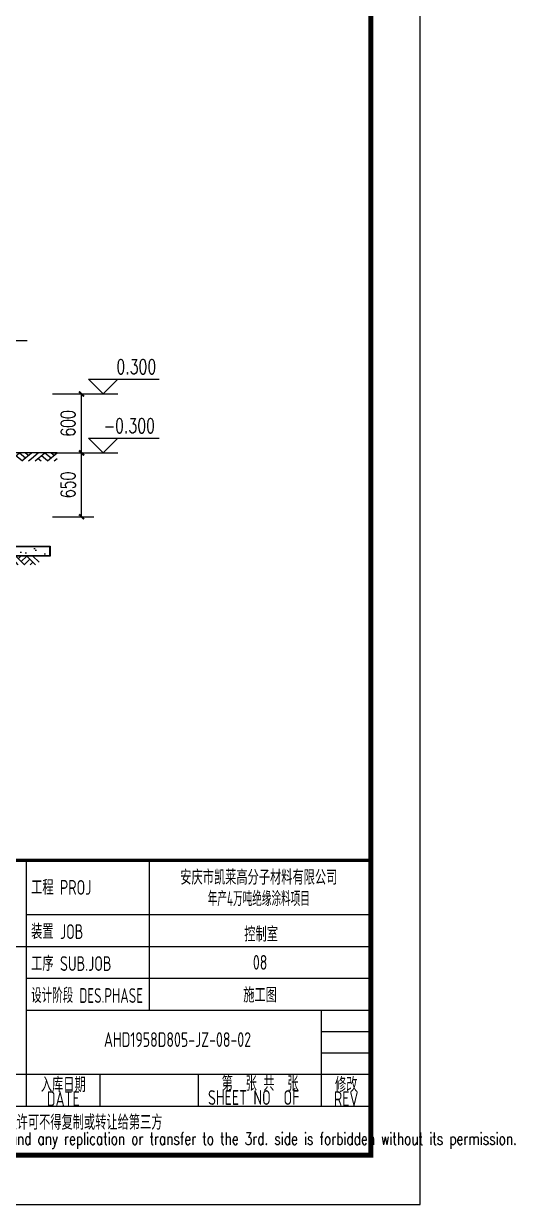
# Model space of a CAD drawing. Extents: x 5066963 to 5185393, y -485691 to -238129.
# Drawn here: x 5171868 to 5181862, y -422737 to -398711 of the extents above; entities that cross this region are included whole.
import ezdxf
from ezdxf.enums import TextEntityAlignment as Align

# ---------------------------------------------------------------- set-up
doc = ezdxf.new("R2010")
doc.units = 0
doc.header["$LTSCALE"] = 1000
doc.header["$MEASUREMENT"] = 0
doc.layers.get('0').update_dxf_attribs({"linetype": 'CONTINUOUS'})
doc.layers.get('Defpoints').update_dxf_attribs({"linetype": 'CONTINUOUS'})
for name, color, linetype in [('DIM_ELEV', 3, 'CONTINUOUS'), ('DIM_SYMB', 3, 'CONTINUOUS'), ('GROUND', 2, 'CONTINUOUS'), ('PUB_DIM', 3, 'CONTINUOUS'), ('PUB_HATCH', 8, 'CONTINUOUS'), ('PUB_TEXT', 7, 'CONTINUOUS'), ('PUB_TITLE', 4, 'CONTINUOUS'), ('WALL', 2, 'CONTINUOUS')]:
    doc.layers.add(name, color=color, linetype=linetype)
doc.styles.add('_TCH_DIM_T3', font='SIMPLEX', dxfattribs={"width": 0.705882, "bigfont": 'GBCBIG'})
doc.styles.add('_TCH_LABEL', font='COMPLEX', dxfattribs={"bigfont": 'GBCBIG'})
doc.styles.add('ECEC_TQ', font='txt_l.shx', dxfattribs={"bigfont": 'hztxt_l.shx'})
doc.styles.add('sceie', font='sceie.shx', dxfattribs={"bigfont": 'sceic.shx'})
doc.dimstyles.new('_TCH_ARCH&&100', dxfattribs={"dimtxt": 297.5, "dimasz": 100, "dimexe": 250, "dimexo": 300, "dimgap": 126.25, "dimtad": 1, "dimdec": 0, "dimzin": 0, "dimdsep": 46, "dimtxsty": '_TCH_DIM_T3', "dimblk": 'ARCHTICK', "dimcen": 0.09, "dimclrt": 7, "dimazin": 2, "dimtfac": 1, "dimtdec": 0, "dimtix": 1, "dimtmove": 2, "dimatfit": 3, "dimfxl": 0, "dimtolj": 1, "dimtzin": 0, "dimarcsym": 0})

# ---------------------------------------------------------------- blocks, each defined once
blk = doc.blocks.new('_ArchTick')
at = {"color": 0, "linetype": 'ByBlock', "const_width": 0.4}
blk.add_lwpolyline([(-0.5, -0.5), (0.5, 0.5)], dxfattribs=at)
blk = doc.blocks.new('*D33')
at = {"layer": 'Defpoints', "color": 0, "transparency": 16777216}
for p in [(5172158, -406247), (5173045, -406247), (5172158, -407447)]:
    blk.add_point(p, dxfattribs=at)
at = {"layer": 'PUB_DIM', "color": 0, "lineweight": -2, "transparency": 16777216}
for p, q in [((5172458, -406247), (5173295, -406247)), ((5173045, -407447), (5173045, -406247)), ((5172458, -407447), (5173295, -407447))]:
    blk.add_line(p, q, dxfattribs=at)
at = {"layer": 'PUB_DIM', "color": 0, "lineweight": -2, "transparency": 16777216, "xscale": 100, "yscale": 100, "zscale": 100}
for p, rotation in [((5173045, -406247), 90), ((5173045, -407447), 270)]:
    blk.add_blockref('_ArchTick', p, dxfattribs=dict(at, rotation=rotation))
at = {"layer": 'PUB_DIM', "color": 7, "transparency": 16777216, "insert": (5172770, -406847), "char_height": 297.5, "attachment_point": 5, "rotation": 90, "style": '_TCH_DIM_T3'}
blk.add_mtext('\\A1;600', dxfattribs=at)
blk = doc.blocks.new('*D32')
at = {"layer": 'Defpoints', "color": 0, "transparency": 16777216}
for p in [(5172158, -407447), (5173045, -407447), (5172158, -408747)]:
    blk.add_point(p, dxfattribs=at)
at = {"layer": 'PUB_DIM', "color": 0, "lineweight": -2, "transparency": 16777216}
for p, q in [((5172458, -407447), (5173295, -407447)), ((5173045, -408747), (5173045, -407447)), ((5172458, -408747), (5173295, -408747))]:
    blk.add_line(p, q, dxfattribs=at)
at = {"layer": 'PUB_DIM', "color": 0, "lineweight": -2, "transparency": 16777216, "xscale": 100, "yscale": 100, "zscale": 100}
for p, rotation in [((5173045, -407447), 90), ((5173045, -408747), 270)]:
    blk.add_blockref('_ArchTick', p, dxfattribs=dict(at, rotation=rotation))
at = {"layer": 'PUB_DIM', "color": 7, "transparency": 16777216, "insert": (5172770, -408097), "char_height": 297.5, "attachment_point": 5, "rotation": 90, "style": '_TCH_DIM_T3'}
blk.add_mtext('\\A1;650', dxfattribs=at)
blk = doc.blocks.new('$LinePat$00000007')
for p, q in [((0, -210), (210, 0)), ((120, -300), (420, 0)), ((420, 0), (608, -188)), ((495, -300), (795, 0)), ((615, 0), (705, -90)), ((210, -210), (300, -300)), ((315, -105), (502, -293)), ((705, -300), (795, -210))]:
    blk.add_line(p, q)
blk = doc.blocks.new('*U27')
at = {"xscale": 0.2999999999999999, "yscale": 0.2999999999999999}
blk.add_blockref('$LinePat$00000007', (-119.25, 0), dxfattribs=at)
blk = doc.blocks.new('$LinePat$素土夯实')
at = {"color": 0}
for p, q in [((0, -210), (210, 0)), ((120, -300), (420, 0)), ((420, 0), (608, -188)), ((495, -300), (795, 0)), ((615, 0), (705, -90)), ((210, -210), (300, -300)), ((315, -105), (502, -293)), ((705, -300), (795, -210))]:
    blk.add_line(p, q, dxfattribs=at)

msp = doc.modelspace()

# ---------------------------------------------------------------- hatches: boundary and pattern name
h = msp.add_hatch()
h.set_pattern_fill('混凝土', color=0, scale=80, style=0)
h.set_pattern_definition([(50, (5164629.6, -407824.04), (573.808, -50.202), [60, -660]), (355, (5164629.6, -407824.04), (-111, 601.754), [48, -528]), (100.451, (5164677.4, -407828.2), (462.808, 551.55), [50.992, -560.914]), (46.184, (5164629.6, -407664.04), (853.79, -132.415), [90, -990]), (96.636, (5164700.7, -407675.1), (747.73, 779.29), [76.49, -841.37]), (351.184, (5164629.6, -407664), (747.73, 779.29), [72, -792]), (21, (5164709.6, -407704.04), (477.526, -322.095), [60, -660]), (326, (5164709.6, -407704.04), (194.652, 580.12), [48, -528]), (71.451, (5164749.4, -407730.9), (672.18, 258.024), [50.992, -560.914]), (37.5, (5164629.58, -407824.04), (9.728, 266.315), [0, -521.6, 0, -536, 0, -530]), (7.5, (5164629.58, -407824.04), (210.456, 315.529), [0, -305.6, 0, -509.6, 0, -202]), (327.5, (5164451.18, -407824.04), (427.058, -18.044), [0, -200, 0, -624, 0, -828]), (317.5, (5164371.18, -407824.04), (466.549, 80.084), [0, -260, 0, -414.4, 0, -588])])
h.paths.add_polyline_path([(5163400.6, -406256.5), (5160945.3, -406256.5), (5160945.3, -406419), (5160735.3, -406493.5), (5161155.3, -406567.6), (5160945.3, -406644), (5160945.3, -406816.5), (5163085.9, -406816.5), (5164426.1, -408157.4), (5165300.6, -408157.4)])
h.paths.add_polyline_path([(5167106.2, -408427.4), (5165148.9, -408427.4), (5164879, -408157.4), (5164426.1, -408157.4), (5164985.9, -408717.4), (5167106.2, -408717.4)])
h.paths.add_polyline_path([(5167106.2, -408157.4), (5165300.6, -408157.4), (5164879, -408157.4), (5165148.9, -408427.4), (5167106.2, -408427.4)], flags=17)
h.paths.add_polyline_path([(5168887.8, -409356.5), (5171344, -409356.5), (5171344, -409536.5), (5168887.9, -409536.5)])
h.paths.add_polyline_path([(5171344, -409356.5), (5172296.2, -409356.5), (5172296.2, -409536.5), (5171344, -409536.5)])
h.paths.add_polyline_path([(5167906.2, -409356.5), (5168887.8, -409356.5), (5168887.9, -409536.5), (5167906.2, -409536.5)])
h.paths.add_polyline_path([(5164200.7, -407867.7), (5164318.1, -407584.2), (5164080.8, -407485.9), (5163963.3, -407769.4)], flags=24)

# ---------------------------------------------------------------- linework, layer by layer
for p, q in [((5171924.1, -420737.3), (5171924.1, -415737.3)), ((5174424.1, -418787.3), (5174424.1, -415737.3)), ((5178924.1, -421737.3), (5178924.1, -415737.3)), ((5171924.1, -416837.3), (5178924.1, -416837.3)), ((5160924.1, -417487.3), (5171924.1, -417487.3)), ((5171924.1, -417487.3), (5178924.1, -417487.3)), ((5171924.1, -418137.3), (5178924.1, -418137.3)), ((5171924.1, -418787.3), (5178924.1, -418787.3)), ((5177924.1, -420737.3), (5177924.1, -418787.3)), ((5177924.1, -419220.7), (5178924.1, -419220.7)), ((5177924.1, -419654), (5178924.1, -419654)), ((5166424.1, -420087.3), (5178924.1, -420087.3)), ((5173424.1, -420737.3), (5173424.1, -420087.3)), ((5175424.1, -420737.3), (5175424.1, -420087.3)), ((5160924.1, -420737.3), (5178924.1, -420737.3)), ((5160924.1, -421737.3), (5178924.1, -421737.3))]:
    msp.add_line(p, q)
at = {"const_width": 70}
msp.add_lwpolyline([(5178924.1, -415737.3), (5160924.1, -415737.3)], dxfattribs=at)
at = {"layer": 'DIM_ELEV'}
for p, q in [((5173184.7, -405946.5), (5174623.2, -405946.5)), ((5173484.7, -406246.5), (5173184.7, -405946.5)), ((5173484.7, -406246.5), (5173784.7, -405946.5)), ((5172784.7, -406246.5), (5173784.7, -406246.5)), ((5173184.7, -407146.5), (5174623.2, -407146.5)), ((5173484.7, -407446.5), (5173184.7, -407146.5)), ((5173484.7, -407446.5), (5173784.7, -407146.5)), ((5172784.7, -407446.5), (5173784.7, -407446.5))]:
    msp.add_line(p, q, dxfattribs=at)
at = {"layer": 'DIM_SYMB'}
msp.add_lwpolyline([(5171939.6, -405166.6), (5169739.6, -405166.6), (5169739.6, -406166.6)], dxfattribs=at)
at = {"layer": 'GROUND', "color": 0, "ltscale": 2}
msp.add_lwpolyline([(5172406.2, -409546.5), (5167906.2, -409546.5), (5167906.2, -409346.5), (5172406.2, -409346.5)], close=True, dxfattribs=at)
at = {"layer": 'PUB_TITLE', "color": 4}
msp.add_lwpolyline([(5095824.1, -422737.3), (5179924.1, -422737.3), (5179924.1, -363337.3), (5095824.1, -363337.3)], close=True, dxfattribs=at)
at = {"layer": 'PUB_TITLE', "color": 4, "const_width": 100}
msp.add_lwpolyline([(5098324.1, -421737.3), (5178924.1, -421737.3), (5178924.1, -364337.3), (5098324.1, -364337.3)], close=True, dxfattribs=at)
at = {"layer": 'WALL'}
msp.add_line((5172547.8, -407446.5), (5171506.2, -407446.5), dxfattribs=at)
at = {"layer": 'WALL', "const_width": 20}
msp.add_lwpolyline([(5167906.2, -409356.5), (5172396.2, -409356.5), (5172396.2, -409536.5), (5167906.2, -409536.5)], dxfattribs=at)

# ---------------------------------------------------------------- block references
at = {"color": 0, "extrusion": (0, 0, -1), "xscale": -0.6550966752693057, "yscale": 0.5333333333333599, "zscale": -0.5333333333333333}
for p in [(-5171506.2, -407446.5), (-5172027, -407446.5)]:
    msp.add_blockref('$LinePat$素土夯实', p, dxfattribs=at)
at = {"layer": 'PUB_HATCH', "xscale": -1.998580526349338, "yscale": 2, "zscale": 2}
msp.add_blockref('*U27', (5171944.5, -409546.5), dxfattribs=at)

# ---------------------------------------------------------------- texts
at = {"style": 'sceie'}
for s, width, p in [('工程 PROJ', 0.8, (5172021, -416437.3)), ('装置 JOB', 0.8, (5172021, -417337.3)), ('工序 SUB.JOB', 0.8, (5172021, -417987.3)), ('设计阶段 DES.PHASE', 0.75, (5172021, -418637.3))]:
    msp.add_text(s, height=300, dxfattribs=dict(at, width=width)).set_placement(p)
for s, height, style, width, p in [('安庆市凯莱高分子材料有限公司', 300, 'sceie', 0.8, (5176647.8, -416067.2)), ('年产4万吨绝缘涂料项目', 300, 'sceie', 0.65, (5176647.8, -416502.2)), ('控制室', 300, 'sceie', 0.8, (5176695.6, -417223.3)), ('08', 300, 'sceie', 0.8, (5176674.1, -417812.3)), ('施工图', 300, 'sceie', 0.8, (5176674.1, -418462.3)), ('入库日期', 300, 'sceie', 0.8, (5172674.1, -420287.3)), ('第  张 共  张', 300, 'sceie', 0.8, (5176674.1, -420262.3)), ('修改', 300, 'sceie', 0.8, (5178424.1, -420287.3)), ('DATE', 300, 'sceie', 0.8, (5172674.1, -420587.3)), ('SHEET NO  OF  ', 300, 'sceie', 0.8, (5176674.1, -420562.3)), ('REV', 300, 'sceie', 0.8, (5178424.1, -420587.3)), ('本文件专有权属安徽华东化工医药工程有限责任公司所有,未经许可不得复制或转让给第三方', 300, 'sceie', 0.8, (5170095.2, -421086.2)), ('The proprietary right of this document belongs to Anhui Huadong Chemical And Medical Engineering  Co.,Ltd.  and any replication or transfer to the 3rd. side is forbidden without its permission. ', 250, 'ECEC_TQ', 0.72, (5169924.1, -421437.3))]:
    msp.add_text(s, height=height, dxfattribs=dict(style=style, width=width)).set_placement(p, align=Align.MIDDLE)
at = {"style": 'sceie', "width": 0.8}
msp.add_attdef('AHD1958D805-JZ-08-02', text='200320-02-040', height=300, dxfattribs=at).set_placement((5174994.9, -419383.6), align=Align.MIDDLE)
at = {"layer": 'PUB_TEXT', "style": '_TCH_LABEL', "width": 0.705882}
for s, p in [('0.300', (5173753.2, -405841.5)), ('-0.300', (5173493.2, -407041.5))]:
    msp.add_text(s, height=297.5, dxfattribs=at).set_placement(p)

# ---------------------------------------------------------------- dimensions: what is measured, and where the dimension line sits
at = {"layer": 'PUB_DIM'}
for p1, p2, text, picture, middle in [((5172157.6, -407446.5), (5172157.6, -406246.6), '600', '*D33', (5172770.1, -406846.5)), ((5172157.6, -408746.5), (5172157.6, -407446.5), '650', '*D32', (5172770.1, -408096.5))]:
    dim = msp.add_aligned_dim(p1=p1, p2=p2, distance=-887.5, text=text, dimstyle='_TCH_ARCH&&100', dxfattribs=at)
    dim.commit()
    dim.dimension.update_dxf_attribs({"geometry": picture, "text_midpoint": middle})

doc.saveas('drawing.dxf')
